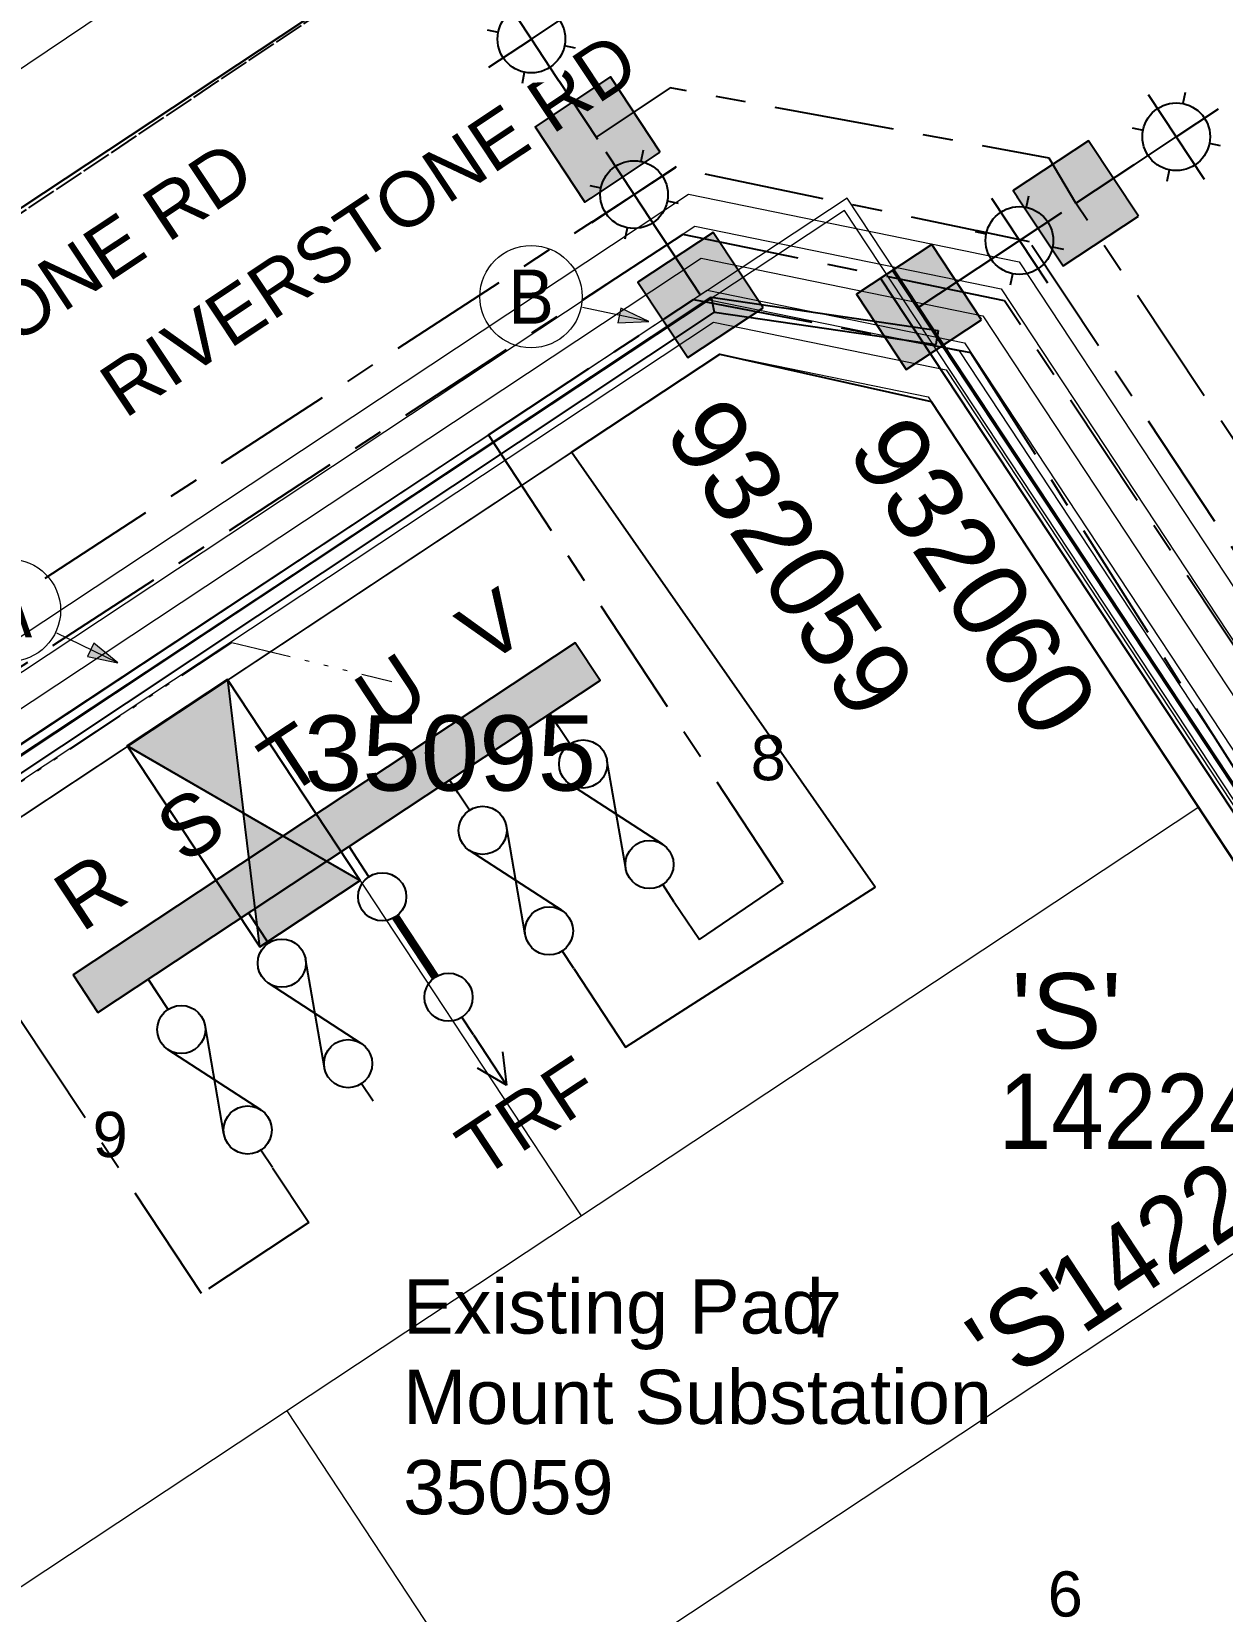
# Model space of a CAD drawing. Header units: metres. Extents: x 302829 to 303440, y 6270651 to 6271380.
# Drawn here: x 303003.9 to 303043.5, y 6271131.7 to 6271184.2 of the extents above; entities that cross this region are included whole.
import ezdxf
from ezdxf.enums import TextEntityAlignment as Align

# ---------------------------------------------------------------- set-up
doc = ezdxf.new("R2010")
doc.units = ezdxf.units.M
for name, pattern in [('Cable Exist OH', [1, 1, 0]), ('Cable Exist UG', [7, 4, -1, 1, -1]), ('PHANTOM2', [4.45, 2, -0.5, 0.15, -0.5, 0.15, -0.5, 0.15, -0.5])]:
    doc.linetypes.add(name, pattern=pattern)
doc.layers.get('0').update_dxf_attribs({"color": 6})
doc.layers.add('_User Miscellaneous12', color=252, linetype='Continuous', lineweight=13, plot=False, transparency=0.5)
for name, color, linetype, lineweight in [('_User Miscellaneous5', 151, 'Continuous', 13), ('_User_LV_Exist', 5, 'Continuous', 25), ('_User_SL_Exist', 4, 'Continuous', 25), ('Cadastre Developer_SP_NEW', 54, 'Continuous', 15), ('Cadastre Land Parcels_SP_EXT', 96, 'Continuous', 15), ('Cadastre Roads_SP_EXT', 54, 'Continuous', 15), ('Mains_HV_EXT', 13, 'Continuous', 25), ('Mains_SL_EXT', 131, 'Continuous', 25)]:
    doc.layers.add(name, color=color, linetype=linetype, lineweight=lineweight)
for name, color, linetype in [('Equip_SP_SL_EXT', 7, 'Continuous'), ('Mains_LV_New_T84', 2, 'Cable x'), ('Notes_LV_MISC', 161, 'Continuous'), ('Notes_SP_MISC', 7, 'Continuous'), ('OH_Details_SP_MISC', 7, 'Continuous'), ('Sub_SP_EXT', 7, 'Continuous'), ('SupportsUG_SP_LV_EXT', 7, 'Continuous'), ('SupportsUG_SP_LV_SL_EXT', 7, 'Continuous'), ('UG_Details_SP_MISC', 7, 'Continuous')]:
    doc.layers.add(name, color=color, linetype=linetype)
doc.styles.add('ARIAL', font='arial.ttf', dxfattribs={"height": 2})
doc.styles.add('COLUMN_LABEL', font='arial.ttf', dxfattribs={"height": 2})
doc.styles.add('ieISOCP', font='arial.ttf', dxfattribs={"height": 1.5})
doc.styles.add('POLE_LABEL', font='arial.ttf', dxfattribs={"height": 2})
doc.styles.add('SL_LABEL', font='arial.ttf', dxfattribs={"height": 2})
doc.styles.get("Standard").update_dxf_attribs({"font": 'arial.ttf'})
doc.linetypes.add('Cable New UG', pattern='A,6,-0.05,["X",Standard,S=1.8,R=0,X=0,Y=-0.94],-1.8', length=7.85)
doc.linetypes.add('Cable x', pattern='A,5,-0.05,["X",Standard,S=1.5,R=0,X=0,Y=-0.75],-1.45', length=6.5)

# ---------------------------------------------------------------- blocks, each defined once
blk = doc.blocks.new('*U275')
at = {"ltscale": 10}
h = blk.add_hatch(color=256, dxfattribs=at)
h.dxf.hatch_style = 1
h.paths.add_polyline_path([(-0.535, 4.44), (0, 0), (-3.873, 2.236)])
h.paths.add_polyline_path([(3.873, -2.236), (0.535, -4.44), (0, 0)])
blk.add_line((-3.873, 2.236), (3.873, -2.236))
blk.add_lwpolyline([(3.873, -2.236), (-0.535, 4.44), (-3.873, 2.236), (0.535, -4.44)], close=True)
at = {"ltscale": 10, "flags": 128}
for points in [[(-0.535, 4.44), (0, 0), (-3.873, 2.236)], [(3.873, -2.236), (0.535, -4.44), (0, 0)]]:
    blk.add_lwpolyline(points, close=True, dxfattribs=at)
at = {"flags": 8}
blk.add_attdef('ASSET_NUM', text='', height=2.5, dxfattribs=at).set_placement((0, 5), align=Align.MIDDLE_CENTER)
for tag, flags, p in [('STREET_CODE', 9, (1.5, 0)), ('OPERATING_VOLTAGE', 9, (1.5, -0.4)), ('ORIENTATION', 9, (1.5, -0.6)), ('NO_PHASES', 9, (1.5, -0.2)), ('OWNED_BY', 9, (1.5, -0.8)), ('OPERATED_BY', 9, (1.5, -1)), ('SECONDARY_VOLTAGE', 9, (1.5, -1.6)), ('CONSTRUCTED_VOLTAGE', 9, (1.5, -1.4)), ('MAINTAINED_BY', 9, (1.5, -1.2)), ('STATE', 9, (1.5, -1.8)), ('SUBSTATION_TYPE', 9, (1.5, -2.2)), ('PARENT', 9, (1.5, -2)), ('USAGE', 9, (1.5, -2.4)), ('LEGEND', 9, (1.5, -2.6)), ('SUBURB', 9, (1.5, -2.8)), ('STREETNAME', 9, (1.5, -3)), ('LOCATION', 9, (1.5, -3.2)), ('Z', 1, (1.5, -3.6)), ('NOTES', 9, (1.5, -3.4))]:
    blk.add_attdef(tag, text='', height=0.2, dxfattribs=dict(flags=flags)).set_placement(p, align=Align.MIDDLE_LEFT)
blk = doc.blocks.new('*U277')
blk.add_hatch(color=256).paths.add_polyline_path([(-0.543, 2.637), (-2.212, 1.535), (0.543, -2.637), (2.212, -1.535)])
for p, q in [((-1.377, 2.086), (1.377, -2.086)), ((0.835, 0.551), (-0.835, -0.551))]:
    blk.add_line(p, q)
at = {"ltscale": 10}
blk.add_line((1.377, -2.086), (-1.377, 2.086), dxfattribs=at)
blk.add_lwpolyline([(-2.212, 1.535), (-1.523, 0.492), (-0.146, -1.594), (0.543, -2.637), (2.212, -1.535), (-0.543, 2.637)], close=True)
at = {"width": 0.9, "flags": 8}
blk.add_attdef('ASSET_NUM', text='', height=2, rotation=90, dxfattribs=at).set_placement((6.818, 0.839), align=Align.MIDDLE_LEFT)
for tag, p, flags in [('OWNED_BY', (8.818, -3.361), 9), ('STATE', (8.818, -3.561), 9), ('SUPPORT_TYPE', (8.818, -3.761), 9), ('USAGE', (8.818, -3.961), 9), ('LEGEND', (8.818, -4.161), 9), ('LOCATION', (8.818, -4.361), 9), ('NOTES', (8.818, -4.561), 9), ('PARENT', (8.818, -4.761), 9), ('STREETNAME', (8.818, -4.961), 9), ('SUBURB', (8.818, -5.161), 1)]:
    blk.add_attdef(tag, p, '', height=0.2, dxfattribs=dict(flags=flags))
blk = doc.blocks.new('*U278')
blk.add_hatch(color=256).paths.add_polyline_path([(-0.425, -2.078), (2.078, -0.425), (0.425, 2.078), (-2.078, 0.425)])
blk.add_lwpolyline([(2.078, -0.425), (0.425, 2.078), (-2.078, 0.425), (-0.425, -2.078)], close=True)
at = {"flags": 9}
for tag, p in [('NOTES', (-1.813, 2)), ('STREETNAME', (-1.813, 1.6)), ('SUBURB', (-1.813, 1.8)), ('LOCATION', (-1.813, 1.4)), ('LEGEND', (-1.813, 1.2)), ('USAGE', (-1.813, 1)), ('COLUMN_TYPE', (-1.813, 0.4)), ('OWNED_BY', (-1.813, 0.6)), ('STATE', (-1.813, 0.8))]:
    blk.add_attdef(tag, text='', height=0.2, rotation=180, dxfattribs=at).set_placement(p, align=Align.MIDDLE_LEFT)
at = {"flags": 1}
blk.add_attdef('Z', (-1.813, 2.351), '', height=0.2, rotation=180, dxfattribs=at)
at = {"flags": 9}
for tag, style, p in [('STRUCTURE_PLANT_NUMBER', 'POLE_LABEL', (-1.813, -0.031)), ('STREET_CODE', 'COLUMN_LABEL', (-1.813, 0.2))]:
    blk.add_attdef(tag, text='', height=0.2, rotation=180, dxfattribs=dict(at, style=style)).set_placement(p, align=Align.MIDDLE_LEFT)
at = {"style": 'COLUMN_LABEL', "width": 0.9, "flags": 8}
blk.add_attdef('ASSET_NUM', text='', height=2, rotation=270, dxfattribs=at).set_placement((2, -4), align=Align.MIDDLE_LEFT)
blk = doc.blocks.new('*U279')
at = {"width": 0.9}
blk.add_attdef('LNUMBER', text='', height=1, rotation=33.4802, dxfattribs=at).set_placement((6.39, 3.027), align=Align.MIDDLE_LEFT)
at = {"flags": 9}
for tag, p in [('LRATECODE', (-7.4, 0)), ('LOUTREACHVOCAB', (-7.2, 0)), ('LOUTREACH', (-7, 0)), ('LANTNUMBER', (-6.6, 0)), ('LNEW', (-6.4, 0)), ('LMASTVOCAB', (-6.2, 0)), ('LMAST', (-6, 0)), ('LLAMPVOCAB', (-5.8, 0)), ('LLAMP', (-5.6, 0)), ('LEXIST', (-5.4, 0)), ('LCHARGE3PERCENT', (-5.2, 0)), ('LCHARGE3', (-5, 0)), ('LCHARGE2PERCENT', (-4.8, 0)), ('LCHARGE2', (-4.6, 0)), ('LCHARGE1PERCENT', (-4.4, 0)), ('LCHARGE1', (-4.2, 0)), ('LCATEGORY', (-4, 0)), ('LBRACKETVOCAB', (-3.8, 0)), ('LBRACKET', (-3.6, 0)), ('LKINGHEIGHT', (-3.4, 0)), ('CREPLACE', (-3.2, 0)), ('CREMOVE', (-3, 0)), ('CNUMBER', (-2.8, 0)), ('CNEW', (-2.6, 0)), ('CEXIST', (-2.4, 0)), ('USAGE', (-2.2, 0)), ('STATE', (-2, 0)), ('OWNED_BY', (-1.8, 0)), ('ORIENTATION', (-1.6, 0)), ('OPERATING_VOLTAGE', (-1.4, 0)), ('NO_PHASES', (-1.2, 0)), ('LANTERN_TYPE', (-1, 0)), ('LANTERN_PURPOSE', (-0.8, 0)), ('CONTROL_TYPE', (-0.6, 0)), ('CONSTRUCTED_VOLTAGE', (-0.4, 0))]:
    blk.add_attdef(tag, text='', height=0.001, rotation=270, dxfattribs=at).set_placement(p, align=Align.MIDDLE_LEFT)
at = {"style": 'SL_LABEL', "flags": 9}
blk.add_attdef('STREET_CODE', text='', height=0.001, rotation=270, dxfattribs=at).set_placement((0.001, 0), align=Align.MIDDLE_LEFT)
at = {"flags": 1}
blk.add_attdef('Z', (0, 0), '', height=0.001, rotation=270, dxfattribs=at)
at = {"flags": 9}
for tag, p in [('LREMOVE', (0, -7.6)), ('LREPLACE', (0, -7.8)), ('LTYPE', (0, -8)), ('LTYPEVOCAB', (0, -8.2)), ('LEGEND', (0, -8.4)), ('SUBURB', (0, -8.6)), ('STREETNAME', (0, -8.8)), ('LOCATION', (0, -9)), ('NOTES', (0, -9.2)), ('MAINTAINED_BY', (0, -9.863))]:
    blk.add_attdef(tag, text='', height=0.001, dxfattribs=at).set_placement(p, align=Align.MIDDLE_LEFT)
blk.add_attdef('OPERATED_BY', (0, -9.607), '', height=0.001, dxfattribs=at)
blk.add_wipeout([(4.744, 3.138), (4.806, 1.907), (4.267, 0.799), (3.037, 0.737), (1.929, 1.275), (1.867, 2.506), (2.405, 3.614), (3.636, 3.676)])
for p, q in [((3.636, 3.676), (3.561, 3.309)), ((2.405, 3.614), (3.336, 2.207)), ((3.336, 2.207), (4.744, 3.138)), ((0, 0), (3.336, 2.207)), ((1.867, 2.506), (2.234, 2.431)), ((3.336, 2.207), (4.267, 0.799)), ((4.806, 1.907), (4.439, 1.982)), ((3.037, 0.737), (3.112, 1.104))]:
    blk.add_line(p, q)
blk.add_circle((3.336, 2.207), 1.125)
blk = doc.blocks.new('*U280')
at = {"width": 0.9}
blk.add_attdef('LNUMBER', text='', height=1, rotation=123.4515, dxfattribs=at).set_placement((-3.024, 6.392), align=Align.MIDDLE_LEFT)
at = {"flags": 9}
for tag, p in [('LRATECODE', (-7.4, 0)), ('LOUTREACHVOCAB', (-7.2, 0)), ('LOUTREACH', (-7, 0)), ('LANTNUMBER', (-6.6, 0)), ('LNEW', (-6.4, 0)), ('LMASTVOCAB', (-6.2, 0)), ('LMAST', (-6, 0)), ('LLAMPVOCAB', (-5.8, 0)), ('LLAMP', (-5.6, 0)), ('LEXIST', (-5.4, 0)), ('LCHARGE3PERCENT', (-5.2, 0)), ('LCHARGE3', (-5, 0)), ('LCHARGE2PERCENT', (-4.8, 0)), ('LCHARGE2', (-4.6, 0)), ('LCHARGE1PERCENT', (-4.4, 0)), ('LCHARGE1', (-4.2, 0)), ('LCATEGORY', (-4, 0)), ('LBRACKETVOCAB', (-3.8, 0)), ('LBRACKET', (-3.6, 0)), ('LKINGHEIGHT', (-3.4, 0)), ('CREPLACE', (-3.2, 0)), ('CREMOVE', (-3, 0)), ('CNUMBER', (-2.8, 0)), ('CNEW', (-2.6, 0)), ('CEXIST', (-2.4, 0)), ('USAGE', (-2.2, 0)), ('STATE', (-2, 0)), ('OWNED_BY', (-1.8, 0)), ('ORIENTATION', (-1.6, 0)), ('OPERATING_VOLTAGE', (-1.4, 0)), ('NO_PHASES', (-1.2, 0)), ('LANTERN_TYPE', (-1, 0)), ('LANTERN_PURPOSE', (-0.8, 0)), ('CONTROL_TYPE', (-0.6, 0)), ('CONSTRUCTED_VOLTAGE', (-0.4, 0))]:
    blk.add_attdef(tag, text='', height=0.001, rotation=270, dxfattribs=at).set_placement(p, align=Align.MIDDLE_LEFT)
at = {"style": 'SL_LABEL', "flags": 9}
blk.add_attdef('STREET_CODE', text='', height=0.001, rotation=270, dxfattribs=at).set_placement((0.001, 0), align=Align.MIDDLE_LEFT)
at = {"flags": 1}
blk.add_attdef('Z', (0, 0), '', height=0.001, rotation=270, dxfattribs=at)
at = {"flags": 9}
for tag, p in [('LREMOVE', (0, -7.6)), ('LREPLACE', (0, -7.8)), ('LTYPE', (0, -8)), ('LTYPEVOCAB', (0, -8.2)), ('LEGEND', (0, -8.4)), ('SUBURB', (0, -8.6)), ('STREETNAME', (0, -8.8)), ('LOCATION', (0, -9)), ('NOTES', (0, -9.2)), ('MAINTAINED_BY', (0, -9.863))]:
    blk.add_attdef(tag, text='', height=0.001, dxfattribs=at).set_placement(p, align=Align.MIDDLE_LEFT)
blk.add_attdef('OPERATED_BY', (0, -9.607), '', height=0.001, dxfattribs=at)
blk.add_wipeout([(-3.135, 4.745), (-1.905, 4.807), (-0.797, 4.268), (-0.735, 3.037), (-1.275, 1.93), (-2.505, 1.868), (-3.613, 2.407), (-3.675, 3.638)])
for p, q in [((-2.205, 3.337), (-3.135, 4.745)), ((-1.905, 4.807), (-1.98, 4.44)), ((-2.205, 3.337), (-0.797, 4.268)), ((-3.675, 3.638), (-3.307, 3.563)), ((-3.613, 2.407), (-2.205, 3.337)), ((0, 0), (-2.205, 3.337)), ((-0.735, 3.037), (-1.103, 3.112)), ((-2.505, 1.868), (-2.43, 2.235))]:
    blk.add_line(p, q)
blk.add_circle((-2.205, 3.337), 1.125)
blk = doc.blocks.new('*U242')
at = {"layer": '_User_LV_Exist'}
blk.add_line((7.5, 0), (6.8, 0), dxfattribs=at)
at = {"layer": '_User_LV_Exist', "flags": 128}
for points in [[(5.68, -0.733), (2.317, 0.735)], [(5.68, 0.733), (2.317, -0.735)]]:
    blk.add_lwpolyline(points, dxfattribs=at)
at = {"layer": '_User_LV_Exist'}
blk.add_lwpolyline([(1.2, 0), (0, 0)], dxfattribs=at)
for centre in [(2, 0), (6, 0)]:
    blk.add_circle(centre, 0.8, dxfattribs=at)
blk = doc.blocks.new('*U250')
at = {"layer": '_User_LV_Exist'}
for p, q in [((2.775, 0.1), (5.225, 0.1)), ((2.8, 0.05), (5.2, 0.05)), ((2.8, 0), (5.2, 0)), ((7.5, 0), (6.8, 0)), ((7.5, 0), (9.5, 0)), ((8.5, 0.5), (9.5, 0)), ((9.5, 0), (8.5, -0.5)), ((2.775, -0.1), (5.225, -0.1)), ((2.8, -0.05), (5.2, -0.05))]:
    blk.add_line(p, q, dxfattribs=at)
blk.add_lwpolyline([(1.2, 0), (0, 0)], dxfattribs=at)
for centre in [(2, 0), (6, 0)]:
    blk.add_circle(centre, 0.8, dxfattribs=at)
at = {"layer": '_User_LV_Exist', "insert": (10.75, 0), "char_height": 1.8, "attachment_point": 5, "rotation": 90}
blk.add_mtext('TRF', dxfattribs=at)
blk = doc.blocks.new('*U283')
at = {"layer": '_User_LV_Exist'}
h = blk.add_hatch(color=256, dxfattribs=at)
h.dxf.hatch_style = 1
h.paths.add_polyline_path([(6.109, 15.378), (5.282, 16.63), (-11.405, 5.605), (-10.578, 4.354)])
for p, q in [((4.44, 14.276), (4.716, 13.858)), ((1.103, 12.071), (1.378, 11.654)), ((-2.235, 9.866), (-1.959, 9.449)), ((-5.572, 7.661), (-5.297, 7.244)), ((-8.91, 5.456), (-8.634, 5.039))]:
    blk.add_line(p, q, dxfattribs=at)
blk.add_lwpolyline([(-10.578, 4.354), (6.109, 15.378), (5.282, 16.63), (-11.405, 5.605)], close=True, dxfattribs=at)
at = {"layer": '_User_LV_Exist', "rotation": 303.451499633061}
for name, p in [('*U242', (4.44, 14.276)), ('*U242', (1.103, 12.071)), ('*U250', (-2.235, 9.866)), ('*U242', (-5.572, 7.661)), ('*U242', (-8.91, 5.456))]:
    blk.add_blockref(name, p, dxfattribs=at)
at = {"layer": '_User_LV_Exist', "char_height": 2, "attachment_point": 5, "rotation": 33.4515, "style": 'ARIAL'}
for s, insert in [('V', (2.511, 17.196)), ('U', (-0.827, 14.991)), ('T', (-4.164, 12.786)), ('S', (-7.501, 10.581)), ('R', (-10.839, 8.376))]:
    blk.add_mtext(s, dxfattribs=dict(at, insert=insert))
blk = doc.blocks.new('*U301')
h = blk.add_hatch(color=256)
h.dxf.hatch_style = 1
h.paths.add_polyline_path([(2.807, -1.087), (2.588, -1.537), (3.597, -1.75)])
blk.add_line((3.597, -1.75), (1.574, -0.765))
at = {"flags": 128}
blk.add_lwpolyline([(2.807, -1.087), (2.588, -1.537), (3.597, -1.75), (2.807, -1.087)], dxfattribs=at)
blk.add_circle((0, 0), 1.7)
at = {"width": 0.9}
blk.add_attdef('CODE', text='', height=1.8, dxfattribs=at).set_placement((0, 0), align=Align.MIDDLE_CENTER)
at = {"flags": 1}
blk.add_attdef('Z', (0, 0), '', height=0.2, dxfattribs=at)
blk = doc.blocks.new('*U323')
h = blk.add_hatch(color=256)
h.dxf.hatch_style = 1
h.paths.add_polyline_path([(2.986, -0.379), (2.883, -0.868), (3.913, -0.831)])
blk.add_line((3.913, -0.831), (1.712, -0.363))
at = {"flags": 128}
blk.add_lwpolyline([(2.986, -0.379), (2.883, -0.868), (3.913, -0.831), (2.986, -0.379)], dxfattribs=at)
blk.add_circle((0, 0), 1.7)
at = {"width": 0.9}
blk.add_attdef('CODE', text='', height=1.8, dxfattribs=at).set_placement((0, 0), align=Align.MIDDLE_CENTER)
at = {"flags": 1}
blk.add_attdef('Z', (0, 0), '', height=0.2, dxfattribs=at)

msp = doc.modelspace()

# ---------------------------------------------------------------- linework, layer by layer
at = {"layer": '_User Miscellaneous12', "color": 5, "flags": 128}
msp.add_lwpolyline([(303092.429, 6271085.643), (303030.994, 6271178.633), (302967.59, 6271136.778), (303008.546, 6271074.753), (303028.99, 6271043.792)], dxfattribs=at)
at = {"layer": '_User Miscellaneous12', "color": 3, "flags": 128}
msp.add_lwpolyline([(303092.178, 6271085.478), (303030.909, 6271178.217), (302968.006, 6271136.693), (303008.796, 6271074.918), (303029.24, 6271043.958)], dxfattribs=at)
at = {"layer": '_User Miscellaneous12', "color": 30, "flags": 128}
msp.add_lwpolyline([(303029.869, 6271044.021), (302972.022, 6271131.714), (302973.603, 6271139.458), (303026.551, 6271174.509), (303034.286, 6271172.93), (303092.134, 6271085.236)], dxfattribs=at)
at = {"layer": '_User Miscellaneous12', "flags": 128}
msp.add_lwpolyline([(303030.704, 6271044.572), (302973.084, 6271131.919), (302974.5, 6271138.852), (303026.757, 6271173.446), (303033.68, 6271172.033), (303091.299, 6271084.686)], dxfattribs=at)
at = {"layer": '_User Miscellaneous5', "linetype": 'PHANTOM2'}
msp.add_lwpolyline([(302990.318, 6271150.523), (303010.545, 6271163.874), (303015.867, 6271162.58)], dxfattribs=at)
at = {"layer": '_User_LV_Exist', "color": 2, "linetype": 'Cable New UG', "ltscale": 0.8, "flags": 128}
msp.add_lwpolyline([(303021.913, 6271153.041), (303023.624, 6271150.429), (303031.919, 6271155.739), (303021.836, 6271170.191), (303026.765, 6271173.445), (303033.785, 6271171.874), (303048.579, 6271149.406), (303047.713, 6271146.163), (303053.727, 6271136.773), (303056.988, 6271135.914), (303109.423, 6271057.009), (303112.247, 6271056.361), (303115.491, 6271051.516), (303136.984, 6271018.973)], dxfattribs=at)
at = {"layer": '_User_LV_Exist', "color": 6, "linetype": 'Cable Exist UG'}
msp.add_lwpolyline([(303011.9, 6271146.426), (303013.105, 6271144.604), (303009.541, 6271142.249), (302999.292, 6271157.705), (302988.345, 6271150.446)], dxfattribs=at)
at = {"layer": 'Cadastre Developer_SP_NEW'}
for p, q in [((303026.757, 6271173.446), (302990.844, 6271149.672)), ((303026.757, 6271173.446), (303033.68, 6271172.033)), ((303033.68, 6271172.033), (303063.288, 6271127.149)), ((303010.414, 6271162.627), (303022.159, 6271144.822)), ((303042.672, 6271158.401), (303002.589, 6271131.867)), ((303049.83, 6271147.55), (303019.533, 6271127.493)), ((303012.374, 6271138.344), (303061.002, 6271064.629))]:
    msp.add_line(p, q, dxfattribs=at).dxf.unprotected_set("ltscale", 0)
at = {"layer": 'Cadastre Land Parcels_SP_EXT', "linetype": 'Continuous'}
msp.add_lwpolyline([(303017.545, 6271196.517), (303005.07, 6271215.375), (302978.546, 6271204.365), (302999.267, 6271180.073), (303015.946, 6271191.285), (303017.545, 6271196.517)], close=True, dxfattribs=at)
at = {"layer": 'Mains_HV_EXT', "linetype": 'Cable Exist OH'}
msp.add_lwpolyline([(302925.194, 6271125.689), (302968.286, 6271154.527), (302990.096, 6271169.122), (303025.084, 6271192.563)], dxfattribs=at)
at = {"layer": 'Mains_LV_New_T84', "color": 2, "linetype": 'Cable New UG', "ltscale": 0.8, "flags": 128}
msp.add_lwpolyline([(303021.913, 6271153.041), (303023.624, 6271150.429), (303031.919, 6271155.739), (303021.836, 6271170.191), (303026.765, 6271173.445), (303033.785, 6271171.874), (303109.423, 6271057.009), (303112.247, 6271056.361), (303115.491, 6271051.516), (303136.984, 6271018.973)], dxfattribs=at)
at = {"layer": 'Mains_SL_EXT', "linetype": 'Cable Exist OH'}
msp.add_lwpolyline([(302968.263, 6271154.498), (302990.096, 6271169.122), (303025.084, 6271192.563)], dxfattribs=at)
at = {"layer": 'OH_Details_SP_MISC', "color": 7, "linetype": 'Continuous', "flags": 128}
msp.add_lwpolyline([(302925.229, 6271125.701), (302968.286, 6271154.527), (302989.955, 6271169.332), (303025.084, 6271192.563), (303065.93, 6271219.196)], dxfattribs=at)
at = {"layer": 'UG_Details_SP_MISC'}
for p, q in [((303032.104, 6271175.973), (303032.304, 6271176.105)), ((303032.504, 6271176.237), (303032.304, 6271176.105)), ((303026.474, 6271175.348), (303026.531, 6271175.097)), ((302973.514, 6271139.573), (303026.587, 6271174.846)), ((303026.587, 6271174.846), (303026.531, 6271175.097)), ((303034.015, 6271174.241), (303033.98, 6271174.003)), ((303033.945, 6271173.766), (303033.98, 6271174.003))]:
    msp.add_line(p, q, dxfattribs=at)

# ---------------------------------------------------------------- block references
at = {"layer": '_User Miscellaneous5'}
msp.add_blockref('*U301', (303003.159, 6271164.942), dxfattribs=at).add_auto_attribs({'CODE': 'A'})
at = {"layer": '_User_LV_Exist', "color": 7}
msp.add_blockref('*U283', (303016.676, 6271147.228), dxfattribs=at)
at = {"layer": '_User_LV_Exist'}
ref = msp.add_blockref('*U277', (303051.444, 6271148.555), dxfattribs=at)
ref.add_attrib('ASSET_NUM', '142242', dxfattribs={"layer": '0', "height": 2.5, "width": 0.9}).set_placement((303036.022, 6271148.299), align=Align.MIDDLE_LEFT)
at = {"layer": 'Sub_SP_EXT'}
ref = msp.add_blockref('*U275', (303010.939, 6271158.201), dxfattribs=at)
ref.add_attrib('ASSET_NUM', '35095 ', dxfattribs={"layer": '0', "height": 2.5}).set_placement((303012.939, 6271160.201), align=Align.MIDDLE_LEFT)
at = {"layer": 'SupportsUG_SP_LV_EXT'}
ref = msp.add_blockref('*U277', (303051.444, 6271148.555), dxfattribs=at)
ref.add_attrib('ASSET_NUM', '142242', dxfattribs={"layer": '0', "height": 2.5, "rotation": 33.4515, "width": 0.9}).set_placement((303038.114, 6271141.899), align=Align.MIDDLE_LEFT)
at = {"layer": 'SupportsUG_SP_LV_SL_EXT'}
ref = msp.add_blockref('*U278', (303026.119, 6271175.415), dxfattribs=at)
ref.add_attrib('ASSET_NUM', '932059', dxfattribs={"layer": '0', "height": 2.5, "rotation": 303.5044, "style": 'COLUMN_LABEL'}).set_placement((303025.907, 6271171.549), align=Align.MIDDLE_LEFT)
ref = msp.add_blockref('*U278', (303033.381, 6271175.019), dxfattribs=at)
ref.add_attrib('ASSET_NUM', '932060', dxfattribs={"layer": '0', "height": 2.5, "rotation": 303.4114, "style": 'COLUMN_LABEL'}).set_placement((303031.992, 6271170.944), align=Align.MIDDLE_LEFT)

# ---------------------------------------------------------------- texts
at = {"layer": '_User Miscellaneous5', "insert": (303034.72, 6271141.181), "char_height": 2.5, "attachment_point": 1, "rotation": 33.4316, "style": 'ieISOCP'}
msp.add_mtext_dynamic_manual_height_columns("'S'", width=2.44742, gutter_width=7.5, heights=[0], dxfattribs=at)
at = {"layer": '_User_LV_Exist'}
msp.add_text('RIVERSTONE RD', height=1.8, rotation=33.6331, dxfattribs=at).set_placement((302994.22, 6271167.688))
at = {"layer": 'Cadastre Roads_SP_EXT'}
msp.add_text('RIVERSTONE RD', height=1.8, rotation=33.6331, dxfattribs=at).set_placement((303006.99, 6271171.284))
at = {"layer": 'Notes_LV_MISC', "insert": (303036.447, 6271152.889), "char_height": 2.5, "attachment_point": 1}
msp.add_mtext_dynamic_manual_height_columns("'S' ", width=20.18065, gutter_width=7.5, heights=[0], dxfattribs=at)
at = {"layer": 'Notes_LV_MISC', "insert": (303016.239, 6271142.715), "char_height": 1.8, "attachment_point": 1, "style": 'ieISOCP'}
msp.add_mtext_dynamic_manual_height_columns('Existing Pad Mount Substation 35059', width=20.18065, gutter_width=7.5, heights=[0], dxfattribs=at)
at = {"layer": 'Notes_SP_MISC', "style": 'ieISOCP'}
for s, p in [('8', (303027.788, 6271159.295)), ('9', (303005.925, 6271146.781)), ('7', (303029.634, 6271140.793)), ('6', (303037.657, 6271131.515))]:
    msp.add_text(s, height=1.5, dxfattribs=at).set_placement(p)

# ---------------------------------------------------------------- next in the draw order: block references
at = {"layer": '_User_SL_Exist'}
msp.add_blockref('*U280', (303022.705, 6271180.582), dxfattribs=at)
at = {"layer": 'Equip_SP_SL_EXT'}
for name, p in [('*U280', (303026.119, 6271175.415)), ('*U279', (303033.381, 6271175.019))]:
    msp.add_blockref(name, p, dxfattribs=at)

# ---------------------------------------------------------------- next in the draw order: linework, layer by layer
at = {"layer": '_User Miscellaneous12', "color": 1, "flags": 128}
for points in [[(303026.53, 6271041.818), (302967.772, 6271130.892), (302970.015, 6271141.88), (303025.726, 6271178.76), (303036.712, 6271176.517), (303095.473, 6271087.439)], [(303028.2, 6271042.92), (302969.897, 6271131.303), (302971.809, 6271140.669), (303026.139, 6271176.635), (303035.499, 6271174.723), (303093.804, 6271086.338)]]:
    msp.add_lwpolyline(points, dxfattribs=at)
at = {"layer": '_User Miscellaneous12', "color": 5, "flags": 128}
for points in [[(303027.365, 6271042.369), (302968.834, 6271131.098), (302970.912, 6271141.274), (303025.932, 6271177.697), (303036.105, 6271175.62), (303094.638, 6271086.888)], [(303029.035, 6271043.47), (302970.959, 6271131.508), (302972.706, 6271140.063), (303026.345, 6271175.572), (303034.893, 6271173.826), (303092.969, 6271085.787)]]:
    msp.add_lwpolyline(points, dxfattribs=at)
at = {"layer": '_User Miscellaneous12', "color": 3, "flags": 128}
msp.add_lwpolyline([(303029.285, 6271043.636), (302971.278, 6271131.57), (302972.975, 6271139.882), (303026.407, 6271175.253), (303034.711, 6271173.557), (303092.719, 6271085.622)], dxfattribs=at)
at = {"layer": '_User_LV_Exist', "color": 6, "linetype": 'Cable Exist UG'}
msp.add_lwpolyline([(303051.674, 6271148.206), (303054.981, 6271143.074), (303056.136, 6271145.278), (303036.224, 6271175.225), (303025.53, 6271177.422), (302983.772, 6271150.172), (302983.585, 6271147.33), (302989.739, 6271151.399)], dxfattribs=at)
at = {"layer": '_User_LV_Exist', "color": 3, "linetype": 'Cable Exist UG'}
msp.add_lwpolyline([(303025.25, 6271155.246), (303026.086, 6271154.002), (303028.87, 6271155.894), (303019.075, 6271170.767), (303025.888, 6271175.27), (303035.096, 6271173.505), (303051.956, 6271146.904)], dxfattribs=at)
at = {"layer": 'UG_Details_SP_MISC'}
for p, q in [((303090.6, 6271087.432), (303032.104, 6271175.973)), ((303091, 6271087.697), (303032.504, 6271176.237)), ((302973.248, 6271139.973), (303026.474, 6271175.348)), ((303026.474, 6271175.348), (303034.015, 6271174.241)), ((303026.587, 6271174.846), (303033.945, 6271173.766))]:
    msp.add_line(p, q, dxfattribs=at)

# ---------------------------------------------------------------- next in the draw order: block references
at = {"layer": '_User Miscellaneous5'}
msp.add_blockref('*U323', (303020.491, 6271175.362), dxfattribs=at).add_auto_attribs({'CODE': 'B'})
at = {"layer": '_User_SL_Exist'}
msp.add_blockref('*U278', (303022.705, 6271180.582), dxfattribs=at)

# ---------------------------------------------------------------- next in the draw order: block references
msp.add_blockref('*U279', (303038.59, 6271178.464), dxfattribs=at)

# ---------------------------------------------------------------- next in the draw order: linework, layer by layer
at = {"layer": '_User_LV_Exist', "linetype": 'Cable Exist UG', "flags": 128}
msp.add_lwpolyline([(303038.59, 6271178.464), (303037.705, 6271179.965), (303025.116, 6271182.293), (303022.651, 6271180.664)], dxfattribs=at)
at = {"layer": '_User_LV_Exist', "color": 1, "linetype": 'Cable Exist UG'}
msp.add_lwpolyline([(303092.428, 6271085.644), (303094.376, 6271088.06), (303058.315, 6271142.509), (303058.696, 6271144.56), (303037.046, 6271177.184), (303025.279, 6271179.641), (302996.063, 6271160.605), (302988.541, 6271171.796)], dxfattribs=at)
at = {"layer": '_User_LV_Exist', "linetype": 'Cable Exist UG', "flags": 128}
msp.add_lwpolyline([(303052.354, 6271148.992), (303052.627, 6271149.821, -1), (303052.941, 6271150.771), (303053.327, 6271151.939, -1), (303053.641, 6271152.889), (303054.309, 6271154.91), (303038.59, 6271178.464)], format="xyb", dxfattribs=at)

# ---------------------------------------------------------------- next in the draw order: block references
at = {"layer": '_User_SL_Exist'}
msp.add_blockref('*U278', (303038.59, 6271178.464), dxfattribs=at)

doc.saveas('drawing.dxf')
